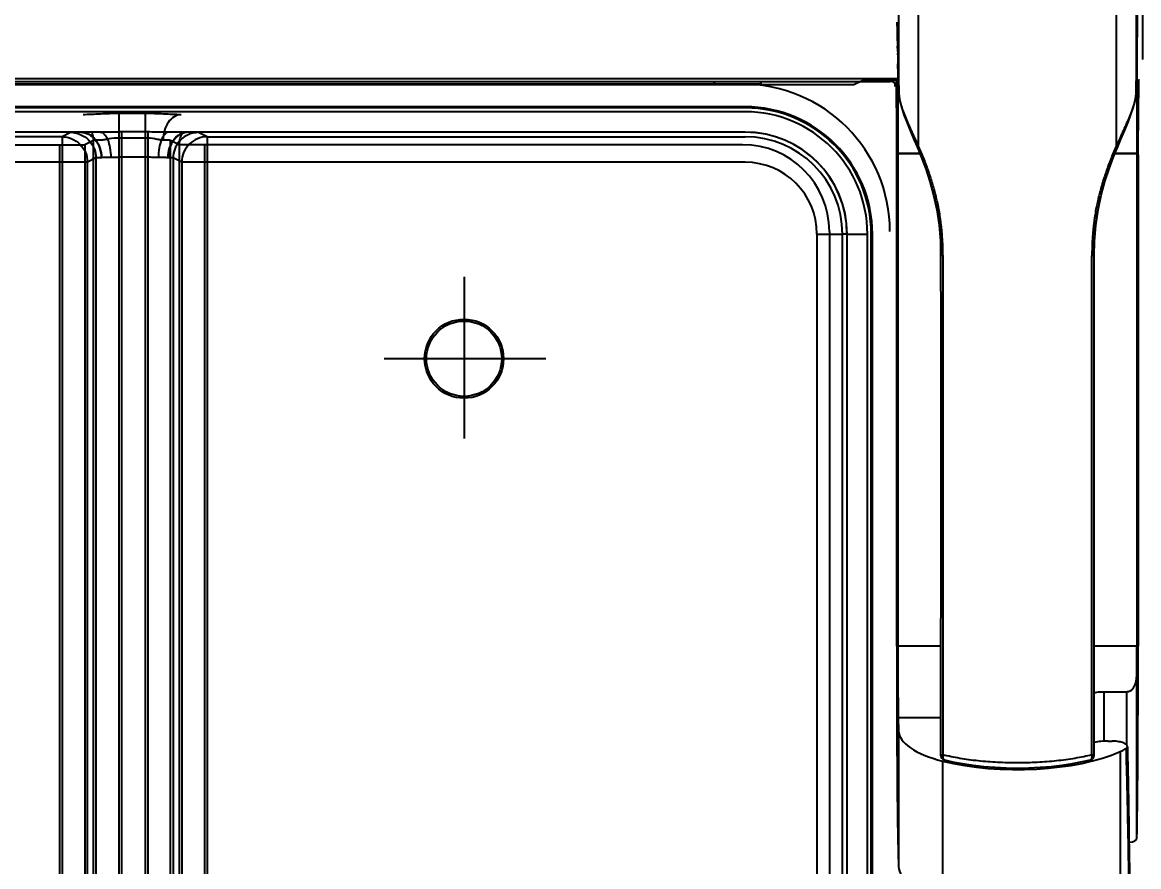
# Model space of a CAD drawing. Header units: millimetres. Extents: x 1236 to 1656, y -100 to 494.
# Drawn here: x 1349.78 to 1393.66, y 109.01 to 142.2 of the extents above; entities that cross this region are included whole.
import ezdxf

# ---------------------------------------------------------------- set-up
doc = ezdxf.new("R2010")
doc.units = ezdxf.units.MM
doc.header["$LTSCALE"] = 0.1
doc.linetypes.add('CENTERX2', pattern=[101.6, 63.5, -12.7, 12.7, -12.7])
doc.layers.add('CENTER', color=1, linetype='CENTERX2')
doc.layers.add('DIM', color=3, linetype='Continuous')
doc.styles.get("Standard").update_dxf_attribs({"font": 'arial.ttf'})
doc.dimstyles.new('ISO-25', dxfattribs={"dimtxt": 2.5, "dimasz": 2.5, "dimexe": 1.25, "dimexo": 0.625, "dimtad": 1, "dimlfac": 5, "dimtxsty": 'Standard', "dimcen": 2.5, "dimadec": 0, "dimazin": 0, "dimtfac": 1, "dimtmove": 0, "dimatfit": 3, "dimfxl": 0, "dimarcsym": 0})

# ---------------------------------------------------------------- blocks, each defined once
blk = doc.blocks.new('*D48')
at = {"layer": 'Defpoints', "color": 0}
for p in [(1391.663, 157.746), (1391.663, 145.305), (1406.08, 145.305)]:
    blk.add_point(p, dxfattribs=at)
at = {"layer": 'DIM', "color": 0, "lineweight": -2}
for p, q in [((1392.288, 157.746), (1407.33, 157.746)), ((1406.08, 155.246), (1406.08, 147.805)), ((1392.288, 145.305), (1407.33, 145.305)), ((1406.08, 145.305), (1406.08, 135.778))]:
    blk.add_line(p, q, dxfattribs=at)
at = {"layer": 'DIM', "color": 0}
for points in [[(1405.663, 155.246), (1406.497, 155.246), (1406.08, 157.746)], [(1405.663, 147.805), (1406.497, 147.805), (1406.08, 145.305)]]:
    blk.add_solid(points, dxfattribs=at)
at = {"layer": 'DIM', "color": 0, "insert": (1404.179, 138.197), "char_height": 2.5, "attachment_point": 5, "rotation": 90}
blk.add_mtext('60', dxfattribs=at)
blk = doc.blocks.new('*D51')
at = {"layer": 'Defpoints', "color": 0}
for p in [(1362.478, 151.638), (1417.681, -43.83), (1432.669, -43.83)]:
    blk.add_point(p, dxfattribs=at)
at = {"layer": 'DIM', "color": 0, "lineweight": -2}
for p, q in [((1363.103, 151.638), (1418.931, 151.638)), ((1417.681, 149.138), (1417.681, -41.33)), ((1432.044, -43.83), (1416.431, -43.83))]:
    blk.add_line(p, q, dxfattribs=at)
at = {"layer": 'DIM', "color": 0}
for points in [[(1417.264, 149.138), (1418.097, 149.138), (1417.681, 151.638)], [(1417.264, -41.33), (1418.097, -41.33), (1417.681, -43.83)]]:
    blk.add_solid(points, dxfattribs=at)
at = {"layer": 'DIM', "color": 0, "insert": (1415.779, 53.904), "char_height": 2.5, "attachment_point": 5, "rotation": 90}
blk.add_mtext('977.5', dxfattribs=at)
blk = doc.blocks.new('*D52')
at = {"layer": 'Defpoints', "color": 0}
for p in [(1393.825, 200.161), (1303.969, 145.981), (1393.825, 140.11)]:
    blk.add_point(p, dxfattribs=at)
at = {"layer": 'DIM', "color": 0, "lineweight": -2}
for p, q in [((1303.969, 146.606), (1303.969, 201.411)), ((1393.825, 140.735), (1393.825, 201.411)), ((1306.469, 200.161), (1391.325, 200.161))]:
    blk.add_line(p, q, dxfattribs=at)
at = {"layer": 'DIM', "color": 0}
for points in [[(1306.469, 200.578), (1306.469, 199.744), (1303.969, 200.161)], [(1391.325, 200.578), (1391.325, 199.744), (1393.825, 200.161)]]:
    blk.add_solid(points, dxfattribs=at)
at = {"layer": 'DIM', "color": 0, "insert": (1348.897, 202.062), "char_height": 2.5, "attachment_point": 5}
blk.add_mtext('450', dxfattribs=at)
blk = doc.blocks.new('*D55')
at = {"layer": 'Defpoints', "color": 0}
for p in [(1380.197, 411.53), (1432.669, -43.83), (1441.94, -43.83)]:
    blk.add_point(p, dxfattribs=at)
at = {"layer": 'DIM', "color": 0, "lineweight": -2}
for p, q in [((1380.822, 411.53), (1443.19, 411.53)), ((1441.94, 409.03), (1441.94, -41.33)), ((1433.294, -43.83), (1443.19, -43.83))]:
    blk.add_line(p, q, dxfattribs=at)
at = {"layer": 'DIM', "color": 0}
for points in [[(1441.523, 409.03), (1442.357, 409.03), (1441.94, 411.53)], [(1441.523, -41.33), (1442.357, -41.33), (1441.94, -43.83)]]:
    blk.add_solid(points, dxfattribs=at)
at = {"layer": 'DIM', "color": 0, "insert": (1439.676, 183.85), "char_height": 2.5, "attachment_point": 5, "rotation": 90}
blk.add_mtext('(2280)', dxfattribs=at)

msp = doc.modelspace()

# ---------------------------------------------------------------- linework, layer by layer
for p, q in [((1385.0025, 161.4168), (1385.0025, 137.3584)), ((1392.7925, 137.3582), (1392.7925, 161.4168)), ((1384.2356, 139.4404), (1384.2356, 160.2816)), ((1393.5594, 160.287), (1393.5594, 139.4403)), ((1384.1776, 142.2006), (1384.1776, 142.202)), ((1384.1803, 141.8858), (1384.1776, 142.202)), ((1384.1776, 142.2006), (1384.1776, 142.202)), ((1384.1803, 141.8858), (1384.1776, 142.202)), ((1384.1813, 141.786), (1384.1803, 141.8858)), ((1384.1813, 141.786), (1384.1803, 141.8858)), ((1384.1838, 141.5617), (1384.1813, 141.786)), ((1384.1838, 141.5617), (1384.1813, 141.786)), ((1384.1848, 141.4757), (1384.1838, 141.5617)), ((1384.1848, 141.4757), (1384.1838, 141.5617)), ((1384.189, 141.1803), (1384.1878, 141.2584)), ((1384.189, 141.1803), (1384.1878, 141.2584)), ((1384.1936, 140.9236), (1384.1924, 140.9849)), ((1384.1936, 140.9236), (1384.1924, 140.9849)), ((1393.6014, 140.9208), (1393.6018, 140.943)), ((1393.603, 137.0471), (1393.603, 141.0055)), ((1384.1974, 140.747), (1384.2026, 140.5593)), ((1384.1974, 140.747), (1384.2026, 140.5593)), ((1384.2026, 140.5597), (1384.2026, 140.5651)), ((1384.2027, 140.5595), (1384.2026, 140.5651)), ((1384.2026, 140.5596), (1384.2026, 140.5651)), ((1384.2027, 140.5595), (1384.2026, 140.5651)), ((1384.2356, 139.4405), (1384.2027, 140.5595)), ((1384.2356, 139.4405), (1384.2027, 140.5595)), ((1393.5935, 140.5955), (1393.5594, 139.4403)), ((1393.5936, 140.6008), (1393.5935, 140.5955)), ((1393.5936, 140.5949), (1393.5965, 140.6989)), ((1393.5936, 140.5956), (1393.5936, 140.6008)), ((1393.5976, 140.7459), (1393.598, 140.7631)), ((1383.7974, 139.9805), (1310.0959, 139.9805)), ((1384.1974, 139.9754), (1310.1997, 139.9765)), ((1384.1974, 139.9754), (1310.1999, 139.9765)), ((1378.0973, 139.7709), (1310.0959, 139.7709)), ((1310.1959, 139.8808), (1383.8974, 139.8808)), ((1327.2055, 139.7537), (1382.4684, 139.7537)), ((1382.4684, 139.7537), (1382.8244, 139.9318)), ((1384.1538, 139.9318), (1382.8244, 139.9318)), ((1384.1538, 139.9318), (1383.9603, 139.9318)), ((1384.1974, 139.9754), (1384.1538, 139.9318)), ((1384.1974, 139.9754), (1384.1538, 139.9318)), ((1384.1974, 137.0471), (1384.1974, 139.9754)), ((1384.1974, 139.9754), (1384.1974, 110.271)), ((1384.2303, 139.6181), (1384.2357, 139.4352)), ((1384.2303, 139.6181), (1384.2357, 139.4352)), ((1384.2356, 139.4351), (1384.2356, 139.4404)), ((1384.2356, 139.4351), (1384.2356, 139.4404)), ((1384.2357, 139.4349), (1384.2356, 139.4351)), ((1384.2357, 139.4349), (1384.2356, 139.4351)), ((1393.5594, 139.4403), (1393.5594, 139.435)), ((1378.1973, 138.8813), (1310.1959, 138.8813)), ((1378.1973, 138.8414), (1310.1959, 138.8414)), ((1378.1973, 138.686), (1310.1959, 138.686)), ((1378.1973, 138.8808), (1378.1973, 138.8813)), ((1353.5795, 138.6164), (1353.5795, 98.0527)), ((1354.6141, 138.6164), (1353.5795, 138.6164)), ((1354.6141, 138.6164), (1354.6141, 102.7967)), ((1352.8409, 137.886), (1310.1959, 137.886)), ((1351.6798, 137.8705), (1351.344, 137.7026)), ((1353.6795, 137.891), (1353.6795, 97.9894)), ((1354.7141, 137.891), (1353.6795, 137.891)), ((1354.7141, 137.891), (1354.7141, 102.697)), ((1378.1973, 137.886), (1355.5527, 137.886)), ((1357.0496, 137.7026), (1356.7139, 137.8705)), ((1384.1538, 137.0034), (1384.1538, 137.9491)), ((1393.6466, 137.0034), (1393.6466, 137.9491)), ((1310.0959, 137.391), (1352.2439, 137.391)), ((1351.344, 137.7026), (1310.1959, 137.7026)), ((1351.244, 137.391), (1351.244, 97.9894)), ((1351.344, 137.7026), (1351.344, 97.9894)), ((1352.5796, 137.5589), (1352.2439, 137.391)), ((1352.2439, 137.391), (1352.2439, 97.9894)), ((1352.5796, 98.0442), (1352.5796, 137.5589)), ((1354.6141, 137.6543), (1353.5795, 137.6543)), ((1355.614, 102.7967), (1355.614, 137.5589)), ((1355.9497, 137.391), (1355.614, 137.5589)), ((1355.9497, 137.391), (1355.9497, 103.1325)), ((1378.0973, 137.391), (1355.9497, 137.391)), ((1356.9496, 137.391), (1356.9496, 102.1326)), ((1357.0496, 137.7026), (1357.0496, 102.0329)), ((1357.0496, 137.7026), (1378.1973, 137.7026)), ((1384.8312, 137.6009), (1384.9678, 137.2804)), ((1384.8312, 137.6009), (1384.9678, 137.2804)), ((1384.1538, 137.0034), (1384.1974, 137.0471)), ((1384.1974, 137.0434), (1384.1538, 136.9998)), ((1384.1538, 117.6809), (1384.1538, 136.9998)), ((1384.1974, 137.0471), (1385.0636, 137.0471)), ((1384.1974, 137.0471), (1385.0636, 137.0471)), ((1384.1974, 137.0434), (1384.1974, 117.6809)), ((1385.0651, 137.0434), (1384.1974, 137.0434)), ((1385.0651, 137.0434), (1384.1974, 137.0434)), ((1384.9679, 137.2805), (1384.9679, 137.2805)), ((1384.9679, 137.2805), (1384.9679, 137.2805)), ((1393.5976, 137.0434), (1392.7299, 137.0434)), ((1392.7314, 137.0471), (1393.603, 137.0471)), ((1393.5976, 137.0434), (1393.5976, 117.6809)), ((1393.603, 137.0471), (1393.6466, 137.0034)), ((1393.6413, 136.9998), (1393.6413, 117.6809)), ((1352.3439, 136.7027), (1310.1959, 136.7027)), ((1352.6796, 136.8705), (1352.3439, 136.7027)), ((1352.3439, 97.9894), (1352.3439, 136.7027)), ((1352.6796, 136.8705), (1352.6796, 97.9894)), ((1352.893, 136.881), (1352.882, 136.8807)), ((1354.7141, 136.8971), (1353.6795, 136.8971)), ((1355.5116, 136.8807), (1355.5006, 136.881)), ((1355.714, 136.8705), (1355.714, 102.697)), ((1356.0497, 136.7027), (1355.714, 136.8705)), ((1356.0497, 136.7027), (1356.0497, 103.0328)), ((1378.1973, 136.7027), (1356.0497, 136.7027)), ((1381.0193, 133.8807), (1381.0193, 102.0329)), ((1381.0193, 133.8807), (1382.0193, 133.8807)), ((1381.5079, 133.9803), (1381.5079, 102.1326)), ((1382.0193, 103.0328), (1382.0193, 133.8807)), ((1382.1974, 133.8807), (1382.0193, 133.8807)), ((1382.2027, 101.762), (1382.2027, 133.8807)), ((1382.2027, 133.8807), (1383.0027, 133.8807)), ((1383.0027, 79.8796), (1383.0027, 133.8807)), ((1383.154, 79.8796), (1383.154, 133.8807)), ((1383.1979, 79.8796), (1383.1979, 133.8807)), ((1385.879, 133.0448), (1385.9671, 133.0451)), ((1385.879, 133.0448), (1385.9671, 133.0451)), ((1385.9671, 133.0451), (1385.9671, 113.4051)), ((1385.9671, 133.0451), (1385.9671, 113.4052)), ((1391.916, 133.0201), (1391.8281, 133.0202)), ((1391.8281, 113.4052), (1391.8281, 133.0199)), ((1385.8798, 117.681), (1384.198, 117.681)), ((1385.8798, 117.6809), (1384.198, 117.6809)), ((1393.5976, 117.6809), (1391.9152, 117.6809)), ((1393.5941, 110.1143), (1393.5961, 116.6895)), ((1392.3131, 113.9442), (1392.3131, 115.89)), ((1392.3131, 115.89), (1393.1959, 115.89)), ((1393.1953, 113.7922), (1393.1959, 115.89)), ((1384.215, 114.8618), (1384.2273, 114.35)), ((1385.8791, 114.8618), (1384.215, 114.8618)), ((1384.215, 114.8618), (1384.2273, 114.3501)), ((1385.8791, 114.8618), (1384.215, 114.8618)), ((1384.2269, 114.3501), (1384.2273, 109.0122)), ((1384.2269, 114.35), (1384.2273, 109.0121)), ((1383.1825, 113.8803), (1383.1825, 99.88)), ((1392.4663, 113.9484), (1392.6163, 113.9484)), ((1393.2205, 113.7247), (1393.2205, 113.731)), ((1393.2205, 113.7247), (1393.2219, 113.6563)), ((1393.233, 113.1665), (1393.2206, 113.731)), ((1385.8788, 113.4054), (1385.9672, 113.4052)), ((1385.8788, 113.4053), (1385.9672, 113.4051)), ((1386.0307, 113.2112), (1386.0309, 113.2111)), ((1386.0307, 113.2112), (1386.0309, 113.2112)), ((1391.7641, 113.2111), (1391.7642, 113.2111)), ((1391.828, 113.4052), (1391.9163, 113.4053)), ((1392.9353, 113.5349), (1392.9353, 108.197)), ((1385.9584, 113.1638), (1385.9584, 107.8258)), ((1385.9584, 113.1637), (1385.9584, 107.8257)), ((1384.1997, 110.1633), (1384.2273, 109.0122)), ((1384.1997, 110.1632), (1384.2273, 109.0121)), ((1393.2857, 109.0379), (1393.2613, 109.0369)), ((1393.2613, 109.0369), (1393.2613, 108.3796))]:
    msp.add_line(p, q)
for points in [[(1393.5965, 140.6989), (1393.6004, 140.8678), (1393.6042, 141.0659), (1393.6078, 141.293), (1393.6111, 141.5454), (1393.6141, 141.8203), (1393.6168, 142.1171), (1393.6191, 142.4335), (1393.6211, 142.7652), (1393.6227, 143.1099), (1393.6237, 143.4657), (1393.6241, 143.7533)], [(1384.1776, 142.2006), (1384.1797, 141.9452), (1384.183, 141.6247), (1384.187, 141.3126), (1384.1918, 141.016), (1384.1974, 140.747)], [(1384.1776, 142.2006), (1384.1797, 141.9452), (1384.183, 141.6247), (1384.187, 141.3126), (1384.1918, 141.016), (1384.1974, 140.747)], [(1384.2026, 140.5597), (1384.2067, 140.4231), (1384.2122, 140.2373), (1384.218, 140.0408), (1384.224, 139.8342), (1384.2303, 139.6181)], [(1384.2026, 140.5596), (1384.2067, 140.4231), (1384.2122, 140.2373), (1384.218, 140.0408), (1384.224, 139.8342), (1384.2303, 139.6181)], [(1393.5594, 139.4348), (1393.5644, 139.6057), (1393.5705, 139.8153), (1393.5766, 140.0237), (1393.5826, 140.2304), (1393.5887, 140.4345), (1393.5936, 140.5955)], [(1384.2357, 139.4349), (1384.2492, 139.2755), (1384.2879, 139.0666), (1384.351, 138.8318), (1384.4383, 138.5688), (1384.549, 138.2763), (1384.6806, 137.9548), (1384.8312, 137.6009)], [(1384.2357, 139.4349), (1384.2492, 139.2755), (1384.2879, 139.0666), (1384.351, 138.8318), (1384.4383, 138.5688), (1384.549, 138.2763), (1384.6806, 137.9548), (1384.8312, 137.6009)], [(1392.827, 137.2802), (1392.9662, 137.6062), (1393.1169, 137.9604), (1393.2483, 138.2817), (1393.3586, 138.5733), (1393.4454, 138.8355), (1393.508, 139.0697), (1393.5462, 139.2779), (1393.5594, 139.4348)], [(1384.9679, 137.2805), (1385.1193, 136.9112), (1385.2935, 136.4461), (1385.4574, 135.9455), (1385.604, 135.4066), (1385.727, 134.8325), (1385.8178, 134.232), (1385.869, 133.6112), (1385.879, 133.0448)], [(1384.9679, 137.2805), (1385.1193, 136.9112), (1385.2935, 136.4461), (1385.4574, 135.9455), (1385.604, 135.4067), (1385.727, 134.8325), (1385.8178, 134.232), (1385.869, 133.6112), (1385.879, 133.0448)], [(1391.916, 133.0201), (1391.9254, 133.5967), (1391.976, 134.2209), (1392.0667, 134.8251), (1392.19, 135.4025), (1392.3373, 135.9443), (1392.5019, 136.4474), (1392.6771, 136.9147), (1392.8271, 137.2803)], [(1385.879, 133.0448), (1385.8818, 130.207), (1385.8831, 127.1386), (1385.8825, 123.9159), (1385.8811, 120.5388), (1385.8795, 117.0077), (1385.8788, 113.4053)], [(1385.879, 133.0448), (1385.8818, 130.207), (1385.8831, 127.1386), (1385.8825, 123.9159), (1385.8811, 120.5389), (1385.8795, 117.0077), (1385.8788, 113.4054)], [(1391.9162, 113.4053), (1391.9155, 117.0098), (1391.914, 120.5367), (1391.9125, 123.9099), (1391.9119, 127.1288), (1391.9131, 130.1933), (1391.916, 133.0201)], [(1386.0309, 113.2111), (1386.3475, 113.1388), (1386.7445, 113.0636), (1387.1568, 113.0015), (1387.5816, 112.9527), (1388.016, 112.9176), (1388.4568, 112.8964), (1388.9008, 112.8893), (1389.3449, 112.8966), (1389.7856, 112.918), (1390.2198, 112.9534), (1390.6445, 113.0024), (1391.0566, 113.0647), (1391.4534, 113.14), (1391.7641, 113.2111)], [(1393.3263, 108.4775), (1393.3094, 109.3952), (1393.29, 110.4041), (1393.2708, 111.3691), (1393.2518, 112.2899), (1393.233, 113.1665)]]:
    msp.add_lwpolyline(points)
for radius in [1.5516, 1.48]:
    msp.add_circle((1367.1471, 128.9802), radius)
for centre, radius, start, end in [((1221.9525, 143.5772), 171.6705, 359.261223, 359.699343), ((1477.9568, 142.6576), 93.7794, 180.722072, 180.854863), ((1477.9566, 142.6576), 93.7792, 180.722072, 180.854863), ((1324.1437, 142.2845), 69.4711, 358.893583, 359.240616), ((1448.4653, 142.1966), 64.2843, 180.905911, 181.080031), ((1448.4651, 142.1966), 64.2841, 180.905911, 181.080031), ((1415.5395, 141.5267), 31.3517, 181.10237, 181.75803), ((1415.5394, 141.5267), 31.3516, 181.10237, 181.75803), ((1353.6691, 141.7088), 39.9401, 358.64336, 358.86959), ((1370.579, 141.2954), 23.0251, 358.27125, 358.63257), ((1383.7974, 139.6805), 0.3, 0, 90), ((1378.0973, 133.9803), 5.7906, 360, 90), ((1383.8974, 139.5808), 0.3, 0, 90), ((1385.2452, 139.4721), 1.0101, 181.79239, 182.0724), ((1385.2452, 139.4721), 1.0101, 181.79239, 182.0724), ((1392.5463, 139.4721), 1.0136, 357.91818, 358.20737), ((1378.1973, 133.8807), 5.0006, 0, 90), ((1378.1973, 133.8807), 4.9567, 0.00002, 90.00002), ((1378.1973, 133.8807), 4.8054, 0, 90), ((1351.6792, 136.8697), 1.0008, 80.97453, 89.96552), ((1351.572, 137.5575), 1.0076, 0.07934, 19.05836), ((1356.9497, 137.3909), 1, 150.23419, 179.9944), ((1356.7145, 136.8697), 1.0008, 90.03448, 99.02548), ((1378.1973, 133.8807), 4.0054, 0, 90), ((1378.1973, 133.8807), 4.0003, 0, 90), ((1378.1973, 133.8807), 4.0001, 0, 90), ((1378.0973, 133.9803), 3.4107, 360, 90), ((1378.1973, 133.8807), 3.822, 0.00001, 90), ((1375.9639, 133.2342), 9.935, 24.19761, 24.52659), ((1375.9639, 133.2342), 9.935, 24.19761, 24.52659), ((1401.4302, 133.403), 9.5002, 155.39677, 155.7407), ((1378.1973, 133.8807), 2.822, 360, 90), ((1386.0788, 113.4054), 0.2, 179.9996, 256.08519), ((1386.0788, 113.4053), 0.2, 179.9996, 256.08519), ((1391.7163, 113.4049), 0.1996, 283.79303, 293.22666)]:
    msp.add_arc(centre, radius, start, end)
msp.add_ellipse((1377.8973, 139.7817), major_axis=(0.955, 0), ratio=0.0087269)
for centre, major_axis, ratio, start_param, end_param in [((1384.1363, 137.9491), (0, -2), 0.0087269, 1.5707963, 3.0175605), ((1384.1363, 137.9491), (0, -2), 0.0087269, 2.6967757, 3.0175605), ((1393.6641, 137.9491), (0, -2), 0.0087269, -3.132866, -1.5707963), ((1384.2236, 117.6809), (0, -8.0002), 0.0087269, -1.5707963, -0.3490659), ((1393.5714, 117.6809), (0, -8.0002), 0.0087269, 0.3490682, 1.5707963), ((1393.5714, 117.6809), (0, -3.0001), 0.0087269, 1.2340126, 1.5707963), ((1388.2272, 114.3628), (4.0001, 0), 0.3639702, -3.132866, -2.1739076), ((1388.2272, 114.3628), (4.0001, 0), 0.3639702, -3.132866, -2.1739076), ((1388.8975, 114.717), (5.1818, 0), 0.3639702, 4.1092777, 5.6058106), ((1384.2236, 117.681), (0, -8.0002), 0.0087269, -0.3846943, -0.3490659), ((1393.1941, 110.1156), (0.4, 0), 0.3688806, -1.3067799, -0.0088638), ((1388.2272, 109.0249), (4.0001, 0), 0.3639702, -3.132866, -2.1739076)]:
    msp.add_ellipse(centre, major_axis=major_axis, ratio=ratio, start_param=start_param, end_param=end_param)
for points, knots in [([(1385.0026, 137.3585), (1384.9568, 137.4596), (1384.8661, 137.6577), (1384.7327, 137.9487), (1384.6072, 138.2287), (1384.5108, 138.4561), (1384.4409, 138.6329), (1384.3935, 138.7608), (1384.3509, 138.8851), (1384.3138, 139.0053), (1384.283, 139.1208), (1384.259, 139.231), (1384.2426, 139.3352), (1384.237, 139.4029), (1384.2358, 139.4355)], [0, 0, 0, 0, 0.1497018, 0.2937887, 0.4317844, 0.5634313, 0.6267838, 0.6881983, 0.7473614, 0.8039798, 0.8577827, 0.9085135, 0.955963, 1, 1, 1, 1]), ([(1385.0026, 137.3585), (1384.9568, 137.4596), (1384.8661, 137.6577), (1384.7327, 137.9487), (1384.6072, 138.2287), (1384.5108, 138.4561), (1384.4409, 138.6329), (1384.3935, 138.7608), (1384.3509, 138.8851), (1384.3138, 139.0053), (1384.283, 139.1208), (1384.259, 139.231), (1384.2426, 139.3352), (1384.237, 139.4029), (1384.2358, 139.4355)], [0, 0, 0, 0, 0.1497018, 0.2937887, 0.4317844, 0.5634313, 0.6267838, 0.6881983, 0.7473614, 0.8039798, 0.8577827, 0.9085135, 0.955963, 1, 1, 1, 1]), ([(1393.5592, 139.4353), (1393.5581, 139.4027), (1393.5524, 139.3352), (1393.5361, 139.2312), (1393.5123, 139.1213), (1393.4816, 139.0061), (1393.4447, 138.8861), (1393.4023, 138.762), (1393.355, 138.6345), (1393.2852, 138.4579), (1393.1887, 138.2305), (1393.0632, 137.95), (1392.9294, 137.6583), (1392.8384, 137.4597), (1392.7924, 137.3583)], [0, 0, 0, 0, 0.043937, 0.09126, 0.141855, 0.1955303, 0.2520373, 0.3110763, 0.3723353, 0.4355424, 0.5671148, 0.7054139, 0.8499033, 1, 1, 1, 1]), ([(1353.5795, 138.6164), (1353.338, 138.6164), (1352.9794, 138.6052), (1352.5101, 138.5807), (1352.2817, 138.5715), (1352.1703, 138.5709)], [0, 0, 0, 0, 0.5137516, 0.7629879, 1, 1, 1, 1]), ([(1356.0234, 138.5709), (1355.912, 138.5715), (1355.6836, 138.5807), (1355.2142, 138.6052), (1354.8556, 138.6164), (1354.6141, 138.6164)], [0, 0, 0, 0, 0.2369752, 0.4862033, 1, 1, 1, 1]), ([(1356.0234, 138.5709), (1355.9301, 138.5701), (1355.7302, 138.5077), (1355.5016, 138.2747), (1355.3537, 137.9485), (1355.3193, 137.6994), (1355.3187, 137.5709)], [0, 0, 0, 0, 0.2090991, 0.4444838, 0.7120485, 1, 1, 1, 1]), ([(1351.8361, 137.8581), (1351.9519, 137.8397), (1352.179, 137.7613), (1352.4559, 137.5334), (1352.6376, 137.2241), (1352.6796, 136.9877), (1352.6796, 136.8705)], [0, 0, 0, 0, 0.2501123, 0.5000574, 0.7500051, 1, 1, 1, 1]), ([(1352.086, 137.8807), (1352.1906, 137.88), (1352.4099, 137.8216), (1352.6719, 137.5914), (1352.8425, 137.2625), (1352.8822, 137.0096), (1352.8828, 136.8808)], [0, 0, 0, 0, 0.2233874, 0.4634507, 0.7247968, 1, 1, 1, 1]), ([(1352.1118, 137.881), (1352.2145, 137.8795), (1352.4304, 137.8194), (1352.687, 137.5887), (1352.8547, 137.2611), (1352.8945, 137.0095), (1352.8956, 136.8811)], [0, 0, 0, 0, 0.2214534, 0.4611308, 0.7233826, 1, 1, 1, 1]), ([(1353.6795, 137.891), (1353.6092, 137.891), (1353.3296, 137.8903), (1353.0501, 137.8864), (1352.8409, 137.886)], [0, 0, 0, 0, 0.2515239, 1, 1, 1, 1]), ([(1352.8409, 137.886), (1352.8689, 137.8855), (1352.9294, 137.8688), (1353.0089, 137.806), (1353.0801, 137.7105), (1353.1679, 137.5325), (1353.2402, 137.2531), (1353.2598, 137.0135), (1353.2602, 136.8861)], [0, 0, 0, 0, 0.072516, 0.1567064, 0.2583975, 0.3791122, 0.6695241, 1, 1, 1, 1]), ([(1355.5527, 137.886), (1355.4834, 137.8862), (1355.2039, 137.8881), (1354.9244, 137.891), (1354.7141, 137.891)], [0, 0, 0, 0, 0.2477848, 1, 1, 1, 1]), ([(1355.5527, 137.886), (1355.5248, 137.8855), (1355.4642, 137.8688), (1355.3847, 137.806), (1355.3135, 137.7105), (1355.2258, 137.5325), (1355.1534, 137.2531), (1355.1338, 137.0135), (1355.1334, 136.8861)], [0, 0, 0, 0, 0.072512, 0.1567005, 0.2583914, 0.3791068, 0.6695215, 1, 1, 1, 1]), ([(1356.2887, 137.881), (1356.1853, 137.8802), (1355.968, 137.8215), (1355.7094, 137.5909), (1355.5412, 137.2623), (1355.502, 137.0098), (1355.5014, 136.881)], [0, 0, 0, 0, 0.2219965, 0.4615827, 0.7235309, 1, 1, 1, 1]), ([(1356.3142, 137.8807), (1356.209, 137.8807), (1355.9882, 137.8236), (1355.7243, 137.5935), (1355.5532, 137.2636), (1355.5141, 137.0099), (1355.5141, 136.8807)], [0, 0, 0, 0, 0.2239249, 0.4639036, 0.7249472, 1, 1, 1, 1]), ([(1356.5575, 137.8581), (1356.4417, 137.8397), (1356.2147, 137.7613), (1355.9377, 137.5334), (1355.756, 137.2241), (1355.714, 136.9877), (1355.714, 136.8705)], [0, 0, 0, 0, 0.2501123, 0.5000574, 0.7500051, 1, 1, 1, 1]), ([(1351.344, 137.7026), (1351.4741, 137.7026), (1351.737, 137.6506), (1352.0692, 137.4279), (1352.2918, 137.0957), (1352.3439, 136.8327), (1352.3439, 136.7027)], [0, 0, 0, 0, 0.2500128, 0.4999815, 0.7499609, 1, 1, 1, 1]), ([(1352.8749, 137.5709), (1352.8339, 137.5702), (1352.7762, 137.5691), (1352.7045, 137.567), (1352.6625, 137.5656), (1352.6292, 137.5639), (1352.6042, 137.5629), (1352.5895, 137.5605), (1352.5812, 137.5604), (1352.5796, 137.5589)], [0, 0, 0, 0, 0.415835, 0.5856772, 0.7279328, 0.8413527, 0.9249124, 0.9778376, 1, 1, 1, 1]), ([(1353.5795, 137.6543), (1353.4518, 137.6543), (1353.2661, 137.6314), (1353.0341, 137.5869), (1352.9258, 137.5718), (1352.8749, 137.5709)], [0, 0, 0, 0, 0.5398118, 0.7849595, 1, 1, 1, 1]), ([(1355.3187, 137.5709), (1355.2679, 137.5718), (1355.1595, 137.5869), (1354.9276, 137.6314), (1354.7419, 137.6543), (1354.6141, 137.6543)], [0, 0, 0, 0, 0.2149594, 0.4600611, 1, 1, 1, 1]), ([(1355.614, 137.5589), (1355.6124, 137.5604), (1355.6041, 137.5605), (1355.5894, 137.5629), (1355.5644, 137.5639), (1355.5312, 137.5656), (1355.4892, 137.567), (1355.4175, 137.5691), (1355.3597, 137.5702), (1355.3187, 137.5709)], [0, 0, 0, 0, 0.0221343, 0.0750211, 0.1585361, 0.2719044, 0.4141461, 0.5840513, 1, 1, 1, 1]), ([(1357.0496, 137.7026), (1356.9196, 137.7026), (1356.6566, 137.6506), (1356.3244, 137.4279), (1356.1018, 137.0957), (1356.0498, 136.8327), (1356.0497, 136.7027)], [0, 0, 0, 0, 0.2500128, 0.4999815, 0.7499609, 1, 1, 1, 1]), ([(1384.9679, 137.2805), (1384.9669, 137.283), (1384.9653, 137.2885), (1384.965, 137.2991), (1384.9683, 137.3124), (1384.9763, 137.3277), (1384.9878, 137.3434), (1384.9973, 137.3534), (1385.0025, 137.3584)], [0, 0, 0, 0, 0.0914935, 0.1881983, 0.3510121, 0.5418815, 0.7597807, 1, 1, 1, 1]), ([(1384.9679, 137.2805), (1384.9669, 137.2831), (1384.9653, 137.2885), (1384.965, 137.2992), (1384.9683, 137.3124), (1384.9763, 137.3277), (1384.9878, 137.3434), (1384.9973, 137.3534), (1385.0025, 137.3584)], [0, 0, 0, 0, 0.0914935, 0.1881983, 0.3510121, 0.5418815, 0.7597807, 1, 1, 1, 1]), ([(1392.7925, 137.3582), (1392.7993, 137.3517), (1392.8087, 137.3415), (1392.8188, 137.327), (1392.8244, 137.3167), (1392.8282, 137.3068), (1392.83, 137.2973), (1392.8297, 137.2884), (1392.8281, 137.2829), (1392.8271, 137.2803)], [0, 0, 0, 0, 0.3148505, 0.4572979, 0.5878078, 0.7057201, 0.8116208, 0.9083958, 1, 1, 1, 1]), ([(1385.9671, 133.0451), (1385.9676, 133.2328), (1385.9615, 133.5145), (1385.9378, 133.889), (1385.9117, 134.169), (1385.8767, 134.4474), (1385.8329, 134.7239), (1385.7808, 134.9981), (1385.7013, 135.3592), (1385.6069, 135.7149), (1385.4999, 136.0645), (1385.4143, 136.3222), (1385.3241, 136.5758), (1385.1988, 136.9054), (1385.0973, 137.1478), (1385.026, 137.3064)], [0, 0, 0, 0, 0.1280539, 0.1920582, 0.2559813, 0.3197896, 0.3834492, 0.4469155, 0.5101361, 0.6356093, 0.6977879, 0.7595297, 0.8207753, 0.8813955, 1, 1, 1, 1]), ([(1385.9671, 133.0451), (1385.9676, 133.2328), (1385.9615, 133.5145), (1385.9378, 133.889), (1385.9117, 134.169), (1385.8767, 134.4474), (1385.8329, 134.7239), (1385.7808, 134.9981), (1385.7013, 135.3592), (1385.6069, 135.7149), (1385.4999, 136.0645), (1385.4143, 136.3222), (1385.3241, 136.5758), (1385.1988, 136.9054), (1385.0973, 137.1478), (1385.026, 137.3064)], [0, 0, 0, 0, 0.1280539, 0.1920582, 0.2559813, 0.3197896, 0.3834492, 0.4469155, 0.5101361, 0.6356093, 0.6977879, 0.7595297, 0.8207753, 0.8813955, 1, 1, 1, 1]), ([(1392.769, 137.3063), (1392.6971, 137.1469), (1392.595, 136.9031), (1392.4693, 136.5715), (1392.3787, 136.3164), (1392.2928, 136.0572), (1392.1855, 135.7055), (1392.0909, 135.3476), (1392.0114, 134.9844), (1391.9595, 134.7085), (1391.916, 134.4303), (1391.8814, 134.1502), (1391.8557, 133.8687), (1391.8327, 133.492), (1391.8272, 133.2087), (1391.8281, 133.0199)], [0, 0, 0, 0, 0.1185829, 0.1792138, 0.2404702, 0.3022189, 0.3644017, 0.4898803, 0.5531044, 0.6165739, 0.6802354, 0.7440432, 0.807963, 0.871962, 1, 1, 1, 1]), ([(1352.882, 136.8807), (1352.8538, 136.8801), (1352.8045, 136.8787), (1352.7476, 136.8768), (1352.7136, 136.8747), (1352.6966, 136.8737), (1352.6864, 136.872), (1352.6807, 136.8716), (1352.6796, 136.8705)], [0, 0, 0, 0, 0.4180885, 0.7286486, 0.8410717, 0.923946, 0.9768959, 1, 1, 1, 1]), ([(1353.2602, 136.8861), (1353.2255, 136.8858), (1353.1031, 136.8846), (1352.9807, 136.8829), (1352.893, 136.881)], [0, 0, 0, 0, 0.2833059, 1, 1, 1, 1]), ([(1353.6795, 136.8971), (1353.6079, 136.8971), (1353.4681, 136.8934), (1353.3284, 136.8866), (1353.2602, 136.8861)], [0, 0, 0, 0, 0.5119475, 1, 1, 1, 1]), ([(1355.1334, 136.8861), (1355.0652, 136.8866), (1354.9255, 136.8935), (1354.7857, 136.8971), (1354.7141, 136.8971)], [0, 0, 0, 0, 0.4881134, 1, 1, 1, 1]), ([(1355.5006, 136.881), (1355.4745, 136.8816), (1355.3521, 136.8839), (1355.2297, 136.8853), (1355.1334, 136.8861)], [0, 0, 0, 0, 0.2131646, 1, 1, 1, 1]), ([(1355.714, 136.8705), (1355.7129, 136.8716), (1355.7072, 136.872), (1355.697, 136.8737), (1355.6801, 136.8747), (1355.646, 136.8768), (1355.5891, 136.8787), (1355.5398, 136.8801), (1355.5116, 136.8807)], [0, 0, 0, 0, 0.0230899, 0.0759993, 0.1588027, 0.271131, 0.5820597, 1, 1, 1, 1]), ([(1384.1974, 117.681), (1384.1974, 117.3802), (1384.1982, 116.8066), (1384.2013, 116.0133), (1384.2064, 115.3743), (1384.2111, 115.0081), (1384.2146, 114.8618)], [0, 0, 0, 0, 0.3200045, 0.610377, 0.8442558, 1, 1, 1, 1]), ([(1384.1974, 117.6809), (1384.1974, 117.3802), (1384.1982, 116.8066), (1384.2013, 116.0132), (1384.2064, 115.3742), (1384.2111, 115.0081), (1384.2146, 114.8618)], [0, 0, 0, 0, 0.3200045, 0.610377, 0.8442558, 1, 1, 1, 1]), ([(1393.1959, 115.89), (1393.24, 115.89), (1393.3266, 115.911), (1393.4273, 115.9898), (1393.4959, 116.0906), (1393.556, 116.2394), (1393.5905, 116.4418), (1393.5959, 116.6059), (1393.5961, 116.6895)], [0, 0, 0, 0, 0.1340352, 0.2599038, 0.3807551, 0.5008701, 0.7457361, 1, 1, 1, 1]), ([(1391.9157, 115.8559), (1391.9484, 115.8615), (1392.0799, 115.8812), (1392.2132, 115.8901), (1392.3131, 115.89)], [0, 0, 0, 0, 0.2492145, 1, 1, 1, 1]), ([(1392.4663, 113.9484), (1392.371, 113.9484), (1392.1863, 113.9396), (1392.0033, 113.9133), (1391.9159, 113.8953)], [0, 0, 0, 0, 0.5166363, 1, 1, 1, 1]), ([(1393.2166, 113.7545), (1393.2069, 113.7849), (1393.1655, 113.8268), (1393.0951, 113.865), (1393.0208, 113.8935), (1392.9332, 113.9173), (1392.7975, 113.9417), (1392.6899, 113.9484), (1392.6163, 113.9484)], [0, 0, 0, 0, 0.1460282, 0.2478014, 0.3694681, 0.5085024, 0.6628902, 1, 1, 1, 1]), ([(1392.9353, 113.5349), (1392.9559, 113.5443), (1393.034, 113.5808), (1393.1101, 113.6215), (1393.1645, 113.6544)], [0, 0, 0, 0, 0.2631628, 1, 1, 1, 1]), ([(1393.1645, 113.6544), (1393.1727, 113.6593), (1393.1975, 113.6761), (1393.2192, 113.7038), (1393.2205, 113.7247)], [0, 0, 0, 0, 0.3134664, 1, 1, 1, 1]), ([(1393.1645, 113.6544), (1393.184, 112.8849), (1393.2115, 111.7307), (1393.2429, 110.1915), (1393.2564, 109.4218), (1393.2613, 109.0369)], [0, 0, 0, 0, 0.4999556, 0.7499591, 1, 1, 1, 1]), ([(1393.2219, 113.6563), (1393.2302, 113.2715), (1393.2457, 112.5018), (1393.2655, 111.3472), (1393.2807, 110.1926), (1393.2868, 109.4228), (1393.2857, 109.0379)], [0, 0, 0, 0, 0.2500023, 0.5000105, 0.7500204, 1, 1, 1, 1]), ([(1385.9662, 113.4054), (1385.9645, 113.3952), (1385.9619, 113.3743), (1385.9609, 113.3427), (1385.9635, 113.3112), (1385.9689, 113.2861), (1385.9753, 113.2675), (1385.9809, 113.2549), (1385.9875, 113.2437), (1385.9972, 113.2311), (1386.0109, 113.2188), (1386.0241, 113.2129), (1386.0307, 113.2112)], [0, 0, 0, 0, 0.1401575, 0.2845678, 0.4283433, 0.5666509, 0.6321168, 0.6943351, 0.7529374, 0.8079796, 0.9086544, 1, 1, 1, 1]), ([(1385.9662, 113.4053), (1385.9645, 113.3951), (1385.9619, 113.3743), (1385.9609, 113.3426), (1385.9635, 113.3112), (1385.9689, 113.286), (1385.9753, 113.2674), (1385.981, 113.2549), (1385.9875, 113.2436), (1385.9972, 113.231), (1386.011, 113.2188), (1386.0241, 113.2128), (1386.0307, 113.2112)], [0, 0, 0, 0, 0.1401575, 0.2845678, 0.4283433, 0.5666509, 0.6321168, 0.6943351, 0.7529374, 0.8079796, 0.9086544, 1, 1, 1, 1]), ([(1391.8281, 113.4052), (1391.7199, 113.3793), (1391.498, 113.3307), (1391.1568, 113.2678), (1390.8019, 113.2137), (1390.3081, 113.1532), (1389.6722, 113.1028), (1388.8976, 113.0826), (1388.123, 113.1028), (1387.487, 113.1532), (1386.9933, 113.2137), (1386.6384, 113.2678), (1386.2972, 113.3307), (1386.0753, 113.3793), (1385.9671, 113.4051)], [0, 0, 0, 0, 0.0564885, 0.1153182, 0.1761806, 0.2387725, 0.3679076, 0.5000016, 0.6320954, 0.7612301, 0.8238209, 0.884682, 0.943511, 1, 1, 1, 1]), ([(1391.7642, 113.2111), (1391.7708, 113.2128), (1391.784, 113.2187), (1391.7978, 113.2309), (1391.8074, 113.2435), (1391.814, 113.2547), (1391.8197, 113.2673), (1391.8261, 113.2859), (1391.8315, 113.3111), (1391.8341, 113.3426), (1391.8331, 113.3742), (1391.8305, 113.3951), (1391.8288, 113.4053)], [0, 0, 0, 0, 0.0913189, 0.1919522, 0.2469725, 0.3055538, 0.3677575, 0.4332169, 0.5715349, 0.7153437, 0.8597978, 1, 1, 1, 1]), ([(1391.795, 113.2215), (1391.804, 113.2253), (1391.8213, 113.2343), (1391.845, 113.2513), (1391.866, 113.2717), (1391.8897, 113.3025), (1391.9106, 113.347), (1391.9163, 113.3859), (1391.9163, 113.4053)], [0, 0, 0, 0, 0.1253195, 0.2505496, 0.3756717, 0.5007533, 0.7504482, 1, 1, 1, 1]), ([(1393.2613, 109.0369), (1393.2651, 108.9302), (1393.2728, 108.717), (1393.2779, 108.5037), (1393.2836, 108.3972)], [0, 0, 0, 0, 0.5002418, 1, 1, 1, 1]), ([(1393.2857, 109.0379), (1393.2853, 108.9311), (1393.2848, 108.771), (1393.2832, 108.5575), (1393.2828, 108.4507), (1393.2836, 108.3973)], [0, 0, 0, 0, 0.4999213, 0.7499428, 1, 1, 1, 1])]:
    msp.add_open_spline(points, degree=3, knots=knots)
msp.add_open_spline([(1393.2206, 113.731), (1393.2204, 113.739), (1393.219, 113.7469), (1393.2166, 113.7545)], degree=3)
at = {"layer": 'CENTER'}
for p, q in [((1367.1471, 132.1942), (1367.1471, 125.7663)), ((1370.361, 128.9802), (1363.9331, 128.9802))]:
    msp.add_line(p, q, dxfattribs=at)

# ---------------------------------------------------------------- dimensions: what is measured, and where the dimension line sits
at = {"layer": 'DIM'}
dim = msp.add_linear_dim(base=(1441.94, -43.8302), p1=(1380.1973, 411.5298), p2=(1432.6691, -43.8302), angle=90, text='(2280)', dimstyle='ISO-25', dxfattribs=at)
dim.commit()
dim.dimension.update_dxf_attribs({"geometry": '*D55', "text_midpoint": (1439.6762, 183.8498)})
dim = msp.add_linear_dim(base=(1393.8247, 200.1609), p1=(1303.9686, 145.9809), p2=(1393.8247, 140.1098), text='450', dimstyle='ISO-25', dxfattribs=at)
dim.commit()
dim.dimension.update_dxf_attribs({"geometry": '*D52', "text_midpoint": (1348.8966, 200.1609), "dimtype": 160})
for base, p1, p2, text, picture, middle in [((1406.08, 145.3053), (1391.6629, 157.7463), (1391.6629, 145.3053), '60', '*D48', (1406.08, 138.1966)), ((1417.6807, -43.8302), (1362.4781, 151.6375), (1432.6691, -43.8302), '977.5', '*D51', (1417.6807, 53.9036))]:
    dim = msp.add_linear_dim(base=base, p1=p1, p2=p2, angle=90, text=text, dimstyle='ISO-25', dxfattribs=at)
    dim.commit()
    dim.dimension.update_dxf_attribs({"geometry": picture, "text_midpoint": middle, "dimtype": 160})

doc.saveas('drawing.dxf')
